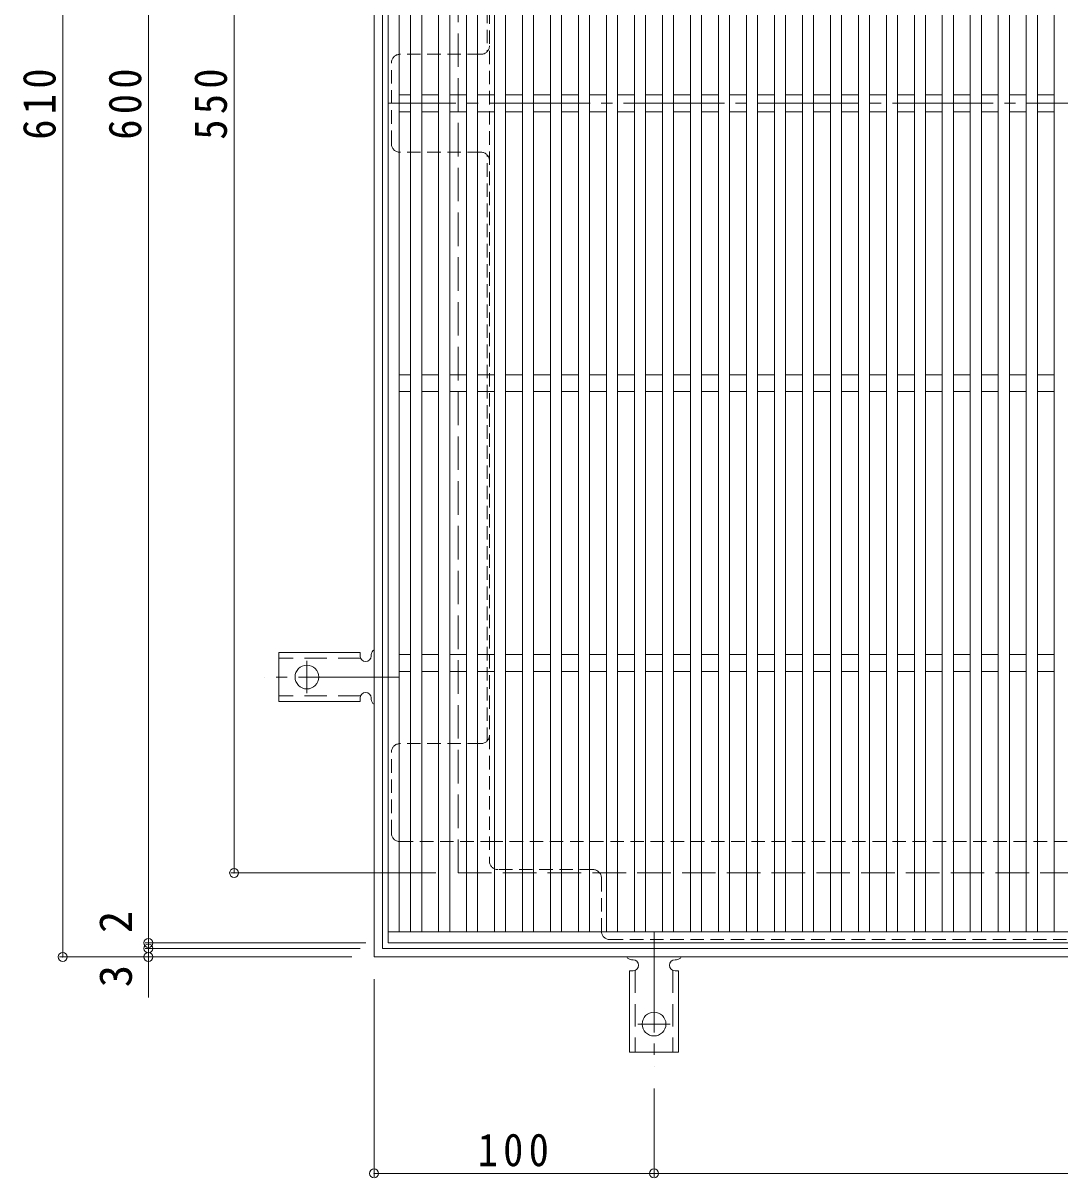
# Model space of a CAD drawing. Units: millimetres at full size, sheet at 1:4; some dimension numbers follow another scale. Extents: x -925 to 1101, y -781 to 775.
# Drawn here: x -925.1 to -554.7, y -40.8 to 371.8 of the extents above; entities that cross this region are included whole.
import ezdxf
from ezdxf.enums import TextEntityAlignment as Align

# ---------------------------------------------------------------- set-up
doc = ezdxf.new("R2010")
doc.units = ezdxf.units.MM
doc.header["$LTSCALE"] = 4
doc.header["$PDMODE"] = 32
doc.header["$PDSIZE"] = 3.2
for name, pattern in [('CHAIN2', [12, 9, -1, 1, -1]), ('DASHED1', [1.8, 1.2, -0.6]), ('DASHED2', [3, 2, -1]), ('DASHED3', [4, 3, -1])]:
    doc.linetypes.add(name, pattern=pattern)
for name, color, linetype, lineweight in [('A-1_躯体', 3, 'Continuous', 9), ('A-2_仕上', 3, 'Continuous', 9), ('A-4_その他', 7, 'Continuous', 9), ('A-7_ハッチ', 2, 'Continuous', 9), ('A-A_ﾊｯﾁ-ﾜｸ', 3, 'Continuous', 9)]:
    doc.layers.add(name, color=color, linetype=linetype, lineweight=lineweight)
doc.styles.add('ＭＳ ゴシック', font='')
doc.styles.get('ＭＳ ゴシック').set_extended_font_data('MS Gothic')

msp = doc.modelspace()

# ---------------------------------------------------------------- linework, layer by layer
at = {"layer": 'A-1_躯体', "color": 2}
for p, q in [((-799.713, 38.162), (-799.713, 648.162)), ((-796.713, 41.162), (-796.713, 645.162)), ((-189.713, 38.162), (-799.713, 38.162)), ((-192.713, 41.162), (-796.713, 41.162))]:
    msp.add_line(p, q, dxfattribs=at)
at = {"layer": 'A-1_躯体', "color": 2, "linetype": 'DASHED3'}
for q in [(-769.713, 618.161), (-219.713, 68.162)]:
    msp.add_line((-769.713, 68.162), q, dxfattribs=at)
at = {"layer": 'A-2_仕上'}
for p, q in [((-794.713, 643.162), (-794.713, 43.162)), ((-790.713, 639.162), (-790.713, 47.162)), ((-786.713, 639.162), (-786.713, 47.162)), ((-782.713, 639.162), (-782.713, 47.162)), ((-776.713, 639.162), (-776.713, 47.162)), ((-772.713, 639.162), (-772.713, 47.162)), ((-766.713, 639.162), (-766.713, 47.162)), ((-762.713, 639.162), (-762.713, 47.162)), ((-756.713, 639.162), (-756.713, 47.162)), ((-752.713, 639.162), (-752.713, 47.162)), ((-746.713, 639.162), (-746.713, 47.162)), ((-742.713, 639.162), (-742.713, 47.162)), ((-736.713, 639.162), (-736.713, 47.162)), ((-732.713, 639.162), (-732.713, 47.162)), ((-726.713, 639.162), (-726.713, 47.162)), ((-722.713, 639.162), (-722.713, 47.162)), ((-716.713, 639.162), (-716.713, 47.162)), ((-712.713, 639.162), (-712.713, 47.162)), ((-706.713, 639.162), (-706.713, 47.162)), ((-702.713, 639.162), (-702.713, 47.162)), ((-696.713, 639.162), (-696.713, 47.162)), ((-692.713, 639.162), (-692.713, 47.162)), ((-686.713, 639.162), (-686.713, 47.162)), ((-682.713, 639.162), (-682.713, 47.162)), ((-676.713, 639.162), (-676.713, 47.162)), ((-672.713, 639.162), (-672.713, 47.162)), ((-666.713, 639.162), (-666.713, 47.162)), ((-662.713, 639.162), (-662.713, 47.162)), ((-656.713, 639.162), (-656.713, 47.162)), ((-652.713, 639.162), (-652.713, 47.162)), ((-646.713, 639.162), (-646.713, 47.162)), ((-642.713, 639.162), (-642.713, 47.162)), ((-636.713, 639.162), (-636.713, 47.162)), ((-632.713, 639.162), (-632.713, 47.162)), ((-626.713, 639.162), (-626.713, 47.162)), ((-622.713, 639.162), (-622.713, 47.162)), ((-616.713, 639.162), (-616.713, 47.162)), ((-612.713, 639.162), (-612.713, 47.162)), ((-606.713, 639.162), (-606.713, 47.162)), ((-602.713, 639.162), (-602.713, 47.162)), ((-596.713, 639.162), (-596.713, 47.162)), ((-592.713, 639.162), (-592.713, 47.162)), ((-586.713, 639.162), (-586.713, 47.162)), ((-582.713, 639.162), (-582.713, 47.162)), ((-576.713, 639.162), (-576.713, 47.162)), ((-572.713, 639.162), (-572.713, 47.162)), ((-566.713, 639.162), (-566.713, 47.162)), ((-562.713, 639.162), (-562.713, 47.162)), ((-556.713, 639.162), (-556.713, 47.162)), ((-786.713, 346.162), (-790.713, 346.162)), ((-776.713, 346.162), (-782.713, 346.162)), ((-766.713, 346.162), (-772.713, 346.162)), ((-756.713, 346.162), (-762.713, 346.162)), ((-746.713, 346.162), (-752.713, 346.162)), ((-736.713, 346.162), (-742.713, 346.162)), ((-726.713, 346.162), (-732.713, 346.162)), ((-716.713, 346.162), (-722.713, 346.162)), ((-706.713, 346.162), (-712.713, 346.162)), ((-696.713, 346.162), (-702.713, 346.162)), ((-686.713, 346.162), (-692.713, 346.162)), ((-676.713, 346.162), (-682.713, 346.162)), ((-666.713, 346.162), (-672.713, 346.162)), ((-656.713, 346.162), (-662.713, 346.162)), ((-646.713, 346.162), (-652.713, 346.162)), ((-636.713, 346.162), (-642.713, 346.162)), ((-626.713, 346.162), (-632.713, 346.162)), ((-616.713, 346.162), (-622.713, 346.162)), ((-606.713, 346.162), (-612.713, 346.162)), ((-596.713, 346.162), (-602.713, 346.162)), ((-586.713, 346.162), (-592.713, 346.162)), ((-576.713, 346.162), (-582.713, 346.162)), ((-566.713, 346.162), (-572.713, 346.162)), ((-556.713, 346.162), (-562.713, 346.162)), ((-786.713, 340.162), (-790.713, 340.162)), ((-776.713, 340.162), (-782.713, 340.162)), ((-766.713, 340.162), (-772.713, 340.162)), ((-756.713, 340.162), (-762.713, 340.162)), ((-746.713, 340.162), (-752.713, 340.162)), ((-736.713, 340.162), (-742.713, 340.162)), ((-726.713, 340.162), (-732.713, 340.162)), ((-716.713, 340.162), (-722.713, 340.162)), ((-706.713, 340.162), (-712.713, 340.162)), ((-696.713, 340.162), (-702.713, 340.162)), ((-686.713, 340.162), (-692.713, 340.162)), ((-676.713, 340.162), (-682.713, 340.162)), ((-666.713, 340.162), (-672.713, 340.162)), ((-656.713, 340.162), (-662.713, 340.162)), ((-646.713, 340.162), (-652.713, 340.162)), ((-636.713, 340.162), (-642.713, 340.162)), ((-626.713, 340.162), (-632.713, 340.162)), ((-616.713, 340.162), (-622.713, 340.162)), ((-606.713, 340.162), (-612.713, 340.162)), ((-596.713, 340.162), (-602.713, 340.162)), ((-586.713, 340.162), (-592.713, 340.162)), ((-576.713, 340.162), (-582.713, 340.162)), ((-566.713, 340.162), (-572.713, 340.162)), ((-556.713, 340.162), (-562.713, 340.162)), ((-786.713, 246.162), (-790.713, 246.162)), ((-776.713, 246.162), (-782.713, 246.162)), ((-766.713, 246.162), (-772.713, 246.162)), ((-756.713, 246.162), (-762.713, 246.162)), ((-746.713, 246.162), (-752.713, 246.162)), ((-736.713, 246.162), (-742.713, 246.162)), ((-726.713, 246.162), (-732.713, 246.162)), ((-716.713, 246.162), (-722.713, 246.162)), ((-706.713, 246.162), (-712.713, 246.162)), ((-696.713, 246.162), (-702.713, 246.162)), ((-686.713, 246.162), (-692.713, 246.162)), ((-676.713, 246.162), (-682.713, 246.162)), ((-666.713, 246.162), (-672.713, 246.162)), ((-656.713, 246.162), (-662.713, 246.162)), ((-646.713, 246.162), (-652.713, 246.162)), ((-636.713, 246.162), (-642.713, 246.162)), ((-626.713, 246.162), (-632.713, 246.162)), ((-616.713, 246.162), (-622.713, 246.162)), ((-606.713, 246.162), (-612.713, 246.162)), ((-596.713, 246.162), (-602.713, 246.162)), ((-586.713, 246.162), (-592.713, 246.162)), ((-576.713, 246.162), (-582.713, 246.162)), ((-566.713, 246.162), (-572.713, 246.162)), ((-556.713, 246.162), (-562.713, 246.162)), ((-786.713, 240.162), (-790.713, 240.162)), ((-776.713, 240.162), (-782.713, 240.162)), ((-766.713, 240.162), (-772.713, 240.162)), ((-756.713, 240.162), (-762.713, 240.162)), ((-746.713, 240.162), (-752.713, 240.162)), ((-736.713, 240.162), (-742.713, 240.162)), ((-726.713, 240.162), (-732.713, 240.162)), ((-716.713, 240.162), (-722.713, 240.162)), ((-706.713, 240.162), (-712.713, 240.162)), ((-696.713, 240.162), (-702.713, 240.162)), ((-686.713, 240.162), (-692.713, 240.162)), ((-676.713, 240.162), (-682.713, 240.162)), ((-666.713, 240.162), (-672.713, 240.162)), ((-656.713, 240.162), (-662.713, 240.162)), ((-646.713, 240.162), (-652.713, 240.162)), ((-636.713, 240.162), (-642.713, 240.162)), ((-626.713, 240.162), (-632.713, 240.162)), ((-616.713, 240.162), (-622.713, 240.162)), ((-606.713, 240.162), (-612.713, 240.162)), ((-596.713, 240.162), (-602.713, 240.162)), ((-586.713, 240.162), (-592.713, 240.162)), ((-576.713, 240.162), (-582.713, 240.162)), ((-566.713, 240.162), (-572.713, 240.162)), ((-556.713, 240.162), (-562.713, 240.162)), ((-786.713, 146.162), (-790.713, 146.162)), ((-776.713, 146.162), (-782.713, 146.162)), ((-766.713, 146.162), (-772.713, 146.162)), ((-756.713, 146.162), (-762.713, 146.162)), ((-746.713, 146.162), (-752.713, 146.162)), ((-736.713, 146.162), (-742.713, 146.162)), ((-726.713, 146.162), (-732.713, 146.162)), ((-716.713, 146.162), (-722.713, 146.162)), ((-706.713, 146.162), (-712.713, 146.162)), ((-696.713, 146.162), (-702.713, 146.162)), ((-686.713, 146.162), (-692.713, 146.162)), ((-676.713, 146.162), (-682.713, 146.162)), ((-666.713, 146.162), (-672.713, 146.162)), ((-656.713, 146.162), (-662.713, 146.162)), ((-646.713, 146.162), (-652.713, 146.162)), ((-636.713, 146.162), (-642.713, 146.162)), ((-626.713, 146.162), (-632.713, 146.162)), ((-616.713, 146.162), (-622.713, 146.162)), ((-606.713, 146.162), (-612.713, 146.162)), ((-596.713, 146.162), (-602.713, 146.162)), ((-586.713, 146.162), (-592.713, 146.162)), ((-576.713, 146.162), (-582.713, 146.162)), ((-566.713, 146.162), (-572.713, 146.162)), ((-556.713, 146.162), (-562.713, 146.162)), ((-786.713, 140.162), (-790.713, 140.162)), ((-776.713, 140.162), (-782.713, 140.162)), ((-766.713, 140.162), (-772.713, 140.162)), ((-756.713, 140.162), (-762.713, 140.162)), ((-746.713, 140.162), (-752.713, 140.162)), ((-736.713, 140.162), (-742.713, 140.162)), ((-726.713, 140.162), (-732.713, 140.162)), ((-716.713, 140.162), (-722.713, 140.162)), ((-706.713, 140.162), (-712.713, 140.162)), ((-696.713, 140.162), (-702.713, 140.162)), ((-686.713, 140.162), (-692.713, 140.162)), ((-676.713, 140.162), (-682.713, 140.162)), ((-666.713, 140.162), (-672.713, 140.162)), ((-656.713, 140.162), (-662.713, 140.162)), ((-646.713, 140.162), (-652.713, 140.162)), ((-636.713, 140.162), (-642.713, 140.162)), ((-626.713, 140.162), (-632.713, 140.162)), ((-616.713, 140.162), (-622.713, 140.162)), ((-606.713, 140.162), (-612.713, 140.162)), ((-596.713, 140.162), (-602.713, 140.162)), ((-586.713, 140.162), (-592.713, 140.162)), ((-576.713, 140.162), (-582.713, 140.162)), ((-566.713, 140.162), (-572.713, 140.162)), ((-556.713, 140.162), (-562.713, 140.162)), ((-794.713, 47.162), (-367.713, 47.162)), ((-794.713, 43.162), (-194.713, 43.162))]:
    msp.add_line(p, q, dxfattribs=at)
at = {"layer": 'A-4_その他'}
for p, q in [((-910.923, 648.162), (-910.923, 38.162)), ((-880.318, 43.162), (-880.318, 643.162)), ((-849.713, 68.162), (-849.713, 618.161)), ((-850.913, 68.162), (-777.713, 68.162)), ((-881.518, 43.162), (-802.713, 43.162)), ((-880.318, 41.162), (-880.318, 43.162)), ((-912.123, 38.162), (-807.713, 38.162)), ((-881.518, 41.162), (-804.713, 41.162)), ((-880.318, 23.647), (-880.318, 41.162)), ((-799.713, -40.415), (-799.713, 30.162)), ((-699.712, -40.415), (-699.712, -8.838)), ((-799.713, -39.215), (-699.712, -39.215)), ((-699.712, -39.215), (-289.713, -39.215))]:
    msp.add_line(p, q, dxfattribs=at)
for p in [(-849.713, 68.162), (-880.318, 43.162), (-880.318, 41.162), (-910.923, 38.162), (-880.318, 38.162), (-799.713, -39.215), (-699.712, -39.215)]:
    msp.add_point(p, dxfattribs=at)
at = {"layer": 'A-7_ハッチ', "linetype": 'DASHED1'}
for p, q in [((-758.513, 613.966), (-758.513, 72.359)), ((-759.313, 571.004), (-759.313, 361.623)), ((-761.513, 360.663), (-790.516, 360.663)), ((-793.516, 328.662), (-793.516, 357.663)), ((-761.513, 325.662), (-790.516, 325.662)), ((-759.313, 115.32), (-759.313, 324.701)), ((-761.513, 114.36), (-790.516, 114.36)), ((-793.516, 82.359), (-793.516, 111.36)), ((-790.516, 79.359), (-758.513, 79.359)), ((-758.513, 79.359), (-335.517, 79.359)), ((-721.512, 69.359), (-755.513, 69.359)), ((-718.512, 66.359), (-718.512, 47.359)), ((-715.512, 44.359), (-370.517, 44.359))]:
    msp.add_line(p, q, dxfattribs=at)
at = {"layer": 'A-7_ハッチ', "linetype": 'CHAIN2'}
msp.add_line((-194.556, 343.162), (-794.438, 343.162), dxfattribs=at)
at = {"layer": 'A-7_ハッチ', "linetype": 'DASHED1'}
for centre, start, end in [((-761.513, 363.663), 270, 0), ((-790.516, 357.663), 90, 180), ((-790.516, 328.662), 180, 270), ((-761.513, 322.662), 0, 90), ((-761.513, 117.36), 270, 0), ((-790.516, 111.36), 90, 180), ((-790.516, 82.359), 180, 270), ((-755.513, 72.359), 180, 270), ((-721.512, 66.359), 0, 90), ((-715.512, 47.359), 180, 270)]:
    msp.add_arc(centre, 3, start, end, dxfattribs=at)
at = {"layer": 'A-A_ﾊｯﾁ-ﾜｸ'}
for p, q in [((-804.713, 146.913), (-833.713, 146.913)), ((-833.713, 129.413), (-833.713, 146.913)), ((-804.713, 146.913), (-804.713, 145.663)), ((-800.713, 146.163), (-800.713, 145.663)), ((-804.713, 129.413), (-833.713, 129.413)), ((-804.713, 129.413), (-804.713, 130.663)), ((-800.713, 130.667), (-800.713, 130.154)), ((-707.208, 37.162), (-707.721, 37.162)), ((-691.713, 37.162), (-692.212, 37.162)), ((-708.462, 33.162), (-707.212, 33.162)), ((-708.462, 33.162), (-708.462, 4.162)), ((-690.962, 33.162), (-692.212, 33.162)), ((-690.962, 33.162), (-690.962, 4.162)), ((-708.462, 4.162), (-690.962, 4.162))]:
    msp.add_line(p, q, dxfattribs=at)
at = {"layer": 'A-A_ﾊｯﾁ-ﾜｸ', "linetype": 'DASHED2'}
for p, q in [((-804.567, 144.913), (-833.713, 144.913)), ((-804.567, 131.413), (-833.713, 131.413)), ((-706.462, 33.308), (-706.462, 4.162)), ((-692.962, 33.308), (-692.962, 4.162))]:
    msp.add_line(p, q, dxfattribs=at)
at = {"layer": 'A-A_ﾊｯﾁ-ﾜｸ', "color": 7, "linetype": 'CHAIN2'}
for p, q in [((-823.713, 143.939), (-823.713, 132.387)), ((-790.712, 138.163), (-838.713, 138.163)), ((-699.712, 47.163), (-699.712, -0.838)), ((-693.936, 14.162), (-705.488, 14.162))]:
    msp.add_line(p, q, dxfattribs=at)
at = {"layer": 'A-A_ﾊｯﾁ-ﾜｸ'}
for centre in [(-823.713, 138.163), (-699.712, 14.162)]:
    msp.add_circle(centre, 4.25, dxfattribs=at)
for centre, start, end in [((-802.713, 145.663), 180, 0), ((-798.713, 146.163), 119.99951, 179.72403), ((-802.713, 130.663), 0.13329, 180), ((-798.713, 130.163), 180.24162, 240.00072), ((-707.713, 39.162), 209.99928, 269.75838), ((-707.212, 35.162), 270, 89.86671), ((-692.212, 35.162), 90, 270), ((-691.713, 39.162), 270.27597, 330.00049)]:
    msp.add_arc(centre, 2, start, end, dxfattribs=at)

# ---------------------------------------------------------------- texts
at = {"layer": 'A-4_その他', "color": 2, "style": 'ＭＳ ゴシック'}
for s, p in [('2', (-882.718, 46.64)), ('3', (-882.718, 27.298))]:
    msp.add_text(s, height=11.73, rotation=90, dxfattribs=at).set_placement(p, align=Align.BOTTOM_LEFT)
at = {"layer": 'A-4_その他', "color": 2, "char_height": 11.73, "attachment_point": 7, "rotation": 90, "style": 'ＭＳ ゴシック'}
for s, insert in [('\\T1.27;\\W0.9;610', (-913.323, 330.162)), ('\\T1.27;\\W0.9;600', (-882.718, 330.162)), ('\\T1.27;\\W0.9;550', (-852.113, 330.162))]:
    msp.add_mtext(s, dxfattribs=dict(at, insert=insert))
at = {"layer": 'A-4_その他', "color": 2, "insert": (-762.713, -36.815), "char_height": 11.73, "attachment_point": 7, "style": 'ＭＳ ゴシック'}
msp.add_mtext('\\T1.27;\\W0.9;100', dxfattribs=at)

doc.saveas('drawing.dxf')
